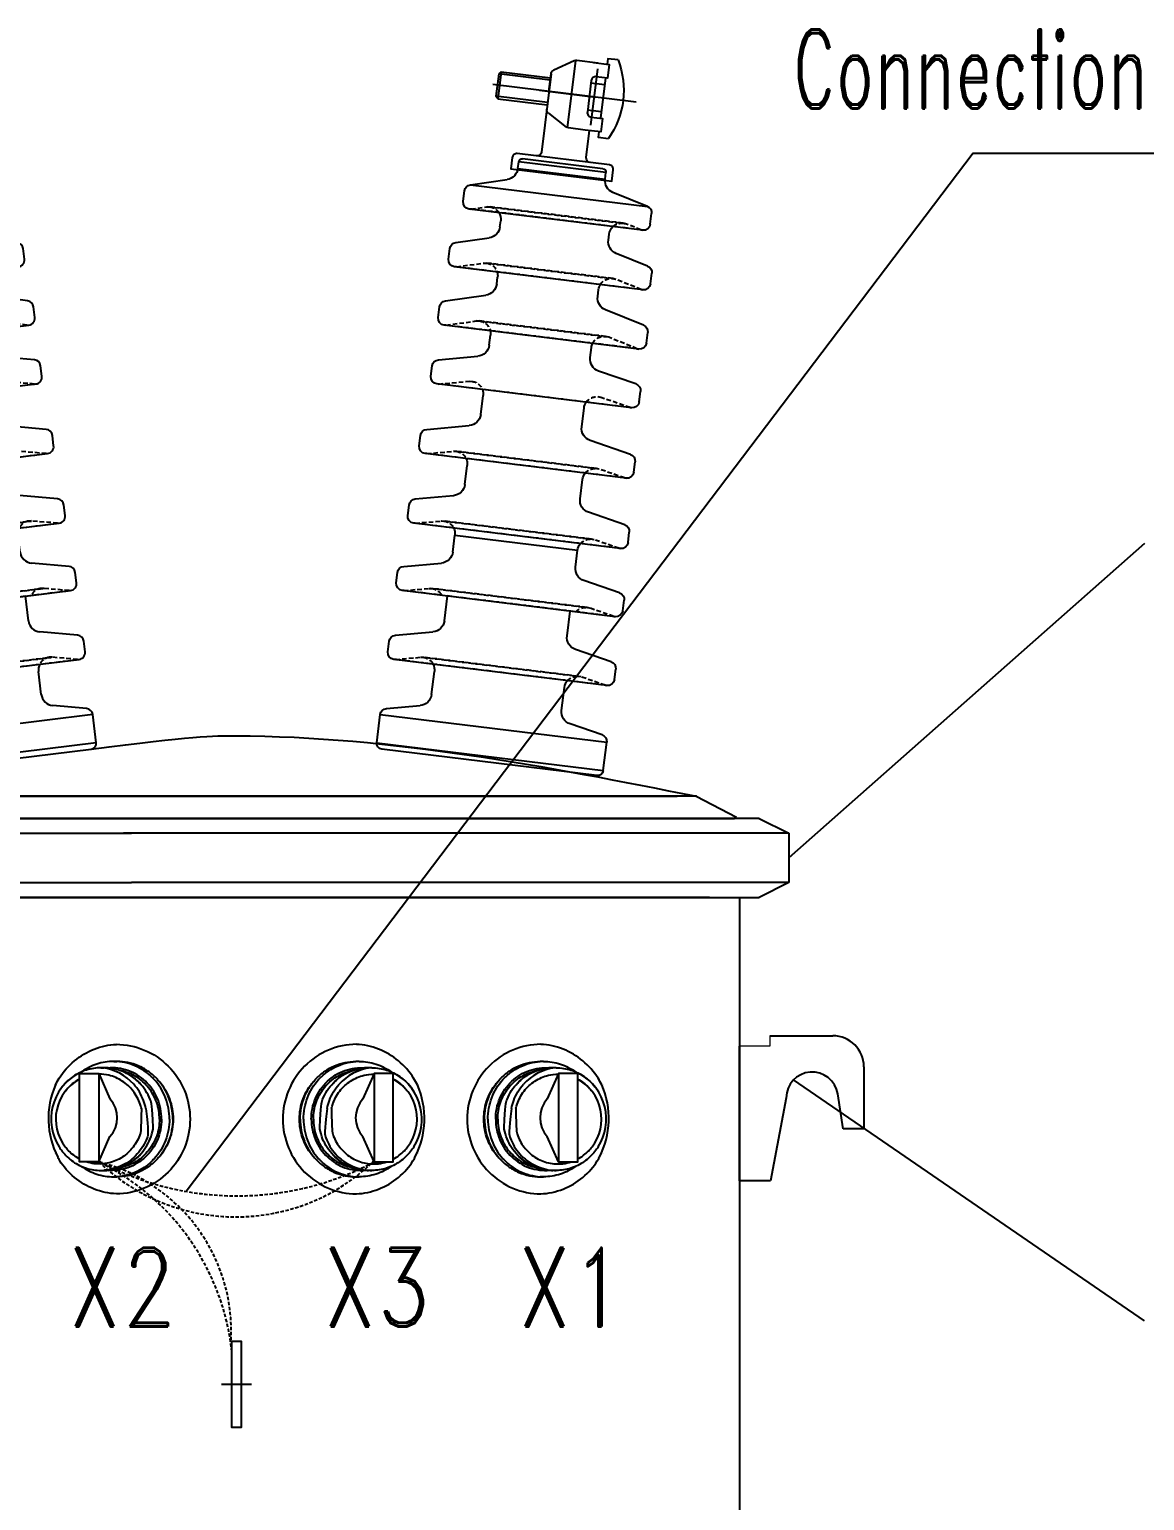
# Model space of a CAD drawing. Extents: x 4438 to 384502, y -178203 to -21188.
# Drawn here: x 381908.5 to 382240.5, y -172751.6 to -172313.4 of the extents above; entities that cross this region are included whole.
import ezdxf

# ---------------------------------------------------------------- set-up
doc = ezdxf.new("R2010")
doc.units = 0
doc.header["$LTSCALE"] = 8
doc.header["$MEASUREMENT"] = 0
doc.linetypes.add('ACAD_ISO04W100', pattern=[30, 24, -3, 0, -3])
doc.linetypes.add('HIDDEN', pattern=[0.375, 0.25, -0.125])
doc.layers.get('0').update_dxf_attribs({"linetype": 'CONTINUOUS'})
for name, color, linetype in [('CEN', 1, 'ACAD_ISO04W100'), ('DEFAULT_2', 8, 'HIDDEN'), ('PL', 5, 'CONTINUOUS')]:
    doc.layers.add(name, color=color, linetype=linetype)
doc.layers.add('细', color=7, linetype='CONTINUOUS', lineweight=20)
doc.styles.add('数字与字母', font='romand.shx', dxfattribs={"width": 0.8, "bigfont": 'hztxt.shx'})

# ---------------------------------------------------------------- blocks, each defined once
blk = doc.blocks.new('8')
at = {"color": 7, "linetype": 'Continuous'}
for p, q in [((3546.32, -353.17), (3546.32, -350.18)), ((3546.32, -350.18), (3585.18, -350.18)), ((3547.84, -348.66), (3583.66, -348.66)), ((3585.18, -353.17), (3585.18, -350.18)), ((3585.18, -353.17), (3546.32, -353.17)), ((3526.36, -362.81), (3542.18, -358.57)), ((3605.15, -362.81), (3526.36, -362.81)), ((3605.15, -362.81), (3589.33, -358.57)), ((3524.1, -370.5), (3524.1, -365.76)), ((3607.41, -370.5), (3607.41, -365.76)), ((3527.15, -373.55), (3604.36, -373.55)), ((3541.62, -379.71), (3541.62, -377.06)), ((3589.88, -379.71), (3589.88, -377.06)), ((3523.05, -388.97), (3537.48, -385.11)), ((3608.45, -388.97), (3594.03, -385.11)), ((3520.79, -396.66), (3520.79, -391.92)), ((3610.71, -396.66), (3610.71, -391.92)), ((3523.84, -399.71), (3607.66, -399.71)), ((3543.27, -405.05), (3543.27, -401.9)), ((3588.23, -405.05), (3588.23, -401.9)), ((3521.66, -415.13), (3539.13, -410.45)), ((3609.85, -415.13), (3592.38, -410.45)), ((3519.4, -422.82), (3519.4, -418.08)), ((3612.11, -422.82), (3612.11, -418.08)), ((3522.45, -425.87), (3609.06, -425.87)), ((3543.27, -432.23), (3543.27, -427.68)), ((3588.23, -432.23), (3588.23, -427.68)), ((3521.81, -441.32), (3538.85, -437.7)), ((3609.69, -441.32), (3592.66, -437.7)), ((3519.4, -448.98), (3519.4, -444.3)), ((3612.11, -448.98), (3612.11, -444.3)), ((3522.45, -452.03), (3609.06, -452.03)), ((3543.27, -463.09), (3543.27, -454.58)), ((3588.23, -463.09), (3588.23, -454.58)), ((3520.42, -472.48), (3538.85, -468.56)), ((3611.09, -472.48), (3592.66, -468.56)), ((3518, -480.14), (3518, -475.46)), ((3613.5, -480.14), (3613.5, -475.46)), ((3521.05, -483.19), (3610.45, -483.19)), ((3540.1, -494.66), (3540.1, -486.11)), ((3591.41, -494.66), (3591.41, -486.11)), ((3519.15, -503.64), (3535.67, -500.12)), ((3612.36, -503.64), (3595.84, -500.12)), ((3516.73, -511.3), (3516.73, -506.62)), ((3614.77, -511.3), (3614.77, -506.62)), ((3519.78, -514.35), (3611.72, -514.35)), ((3538.45, -524.87), (3538.45, -517.35)), ((3593.06, -517.35), (3538.45, -517.35)), ((3593.06, -524.87), (3593.06, -517.35)), ((3517.75, -533.8), (3534.02, -530.34)), ((3613.76, -533.8), (3597.49, -530.34)), ((3515.33, -541.46), (3515.33, -536.78)), ((3616.17, -541.46), (3616.17, -536.78)), ((3518.38, -544.51), (3613.12, -544.51)), ((3538.45, -555.54), (3538.45, -544.44)), ((3593.06, -555.54), (3593.06, -544.44)), ((3517.75, -564.46), (3534.02, -561.01)), ((3613.76, -564.46), (3597.49, -561.01)), ((3515.33, -572.13), (3515.33, -567.45)), ((3616.17, -572.13), (3616.17, -567.45)), ((3518.38, -575.18), (3613.12, -575.18)), ((3536.8, -588.5), (3536.8, -578.24)), ((3594.71, -588.5), (3594.71, -578.24)), ((3517.75, -597.08), (3532.37, -593.97)), ((3613.76, -597.08), (3599.14, -593.97)), ((3515.33, -612.62), (3515.33, -600.06)), ((3616.17, -600.06), (3515.33, -600.06)), ((3616.17, -612.62), (3616.17, -600.06)), ((3616.17, -612.62), (3515.33, -612.62)), ((3517.87, -615.16), (3613.63, -615.16))]:
    blk.add_line(p, q, dxfattribs=at)
for centre, radius, start, end in [((3547.84, -350.18), 1.52, 90, 180), ((3583.66, -350.18), 1.52, 0, 90), ((3540.73, -353.17), 5.59, 285, 0), ((3590.77, -353.17), 5.59, 180, 255), ((3527.15, -365.76), 3.05, 105, 180), ((3604.36, -365.76), 3.05, 0, 75), ((3527.15, -370.5), 3.05, 180, 270), ((3604.36, -370.5), 3.05, 270, 0), ((3536.03, -377.06), 5.59, 0, 39.38393), ((3595.47, -377.06), 5.59, 140.61607, 180), ((3536.03, -379.71), 5.59, 285, 0), ((3595.47, -379.71), 5.59, 180, 255), ((3523.84, -391.92), 3.05, 105, 180), ((3607.66, -391.92), 3.05, 0, 75), ((3523.84, -396.66), 3.05, 180, 270), ((3537.68, -401.9), 5.59, 0, 23.29863), ((3593.82, -401.9), 5.59, 156.70137, 180), ((3607.66, -396.66), 3.05, 270, 0), ((3537.68, -405.05), 5.59, 285, 0), ((3593.82, -405.05), 5.59, 180, 255), ((3522.45, -418.08), 3.05, 105, 180), ((3609.06, -418.08), 3.05, 0, 75), ((3522.45, -422.82), 3.05, 180, 270), ((3537.68, -427.68), 5.59, 0, 19.01022), ((3593.82, -427.68), 5.59, 160.98978, 180), ((3609.06, -422.82), 3.05, 270, 0), ((3537.68, -432.23), 5.59, 282, 0), ((3593.82, -432.23), 5.59, 180, 258), ((3522.45, -444.3), 3.05, 102, 180), ((3609.06, -444.3), 3.05, 0, 78), ((3522.45, -448.98), 3.05, 180, 270), ((3537.68, -454.58), 5.59, 0, 27.37606), ((3593.82, -454.58), 5.59, 152.62394, 180), ((3609.06, -448.98), 3.05, 270, 0), ((3537.68, -463.09), 5.59, 282, 0), ((3593.82, -463.09), 5.59, 180, 258), ((3521.05, -475.46), 3.05, 102, 180), ((3610.45, -475.46), 3.05, 0, 78), ((3521.05, -480.14), 3.05, 180, 270), ((3610.45, -480.14), 3.05, 270, 0), ((3534.51, -486.11), 5.59, 0, 31.68839), ((3597, -486.11), 5.59, 148.31161, 180), ((3534.51, -494.66), 5.59, 282, 0), ((3597, -494.66), 5.59, 180, 258), ((3519.78, -506.62), 3.05, 102, 180), ((3611.72, -506.62), 3.05, 0, 78), ((3519.78, -511.3), 3.05, 180, 270), ((3611.72, -511.3), 3.05, 270, 0), ((3532.86, -517.35), 5.59, 0, 32.609), ((3598.65, -517.35), 5.59, 147.391, 180), ((3532.86, -524.87), 5.59, 282, 0), ((3598.65, -524.87), 5.59, 180, 258), ((3518.38, -536.78), 3.05, 102, 180), ((3613.12, -536.78), 3.05, 0, 78), ((3518.38, -541.46), 3.05, 180, 270), ((3613.12, -541.46), 3.05, 270, 0), ((3532.86, -555.54), 5.59, 282, 0), ((3598.65, -555.54), 5.59, 180, 258), ((3518.38, -567.45), 3.05, 102, 180), ((3613.12, -567.45), 3.05, 0, 78), ((3518.38, -572.13), 3.05, 180, 270), ((3531.21, -578.24), 5.59, 0, 33.21466), ((3600.3, -578.24), 5.59, 146.78534, 180), ((3613.12, -572.13), 3.05, 270, 0), ((3531.21, -588.5), 5.59, 282, 0), ((3600.3, -588.5), 5.59, 180, 258), ((3518.38, -600.06), 3.05, 102, 180), ((3613.12, -600.06), 3.05, 0, 78), ((3517.87, -612.62), 2.54, 180, 270), ((3613.63, -612.62), 2.54, 270, 0)]:
    blk.add_arc(centre, radius, start, end, dxfattribs=at)
at = {"layer": 'CEN', "ltscale": 0.5}
for p, q in [((3555.69, -305.09), (3555.69, -330.23)), ((3536.9, -317.66), (3600.69, -317.66)), ((3579.86, -317.66), (3554.93, -317.66))]:
    blk.add_line(p, q, dxfattribs=at)
at = {"layer": 'DEFAULT_2', "color": 8, "linetype": 'HIDDEN'}
for p, q in [((3527.94, -373.45), (3527.15, -373.55)), ((3527.94, -373.45), (3534.59, -371.67)), ((3527.94, -373.45), (3603.57, -373.45)), ((3534.59, -371.67), (3536.03, -371.47)), ((3534.59, -371.67), (3596.92, -371.67)), ((3536.16, -371.47), (3595.35, -371.47)), ((3596.92, -371.67), (3595.47, -371.47)), ((3603.57, -373.45), (3596.92, -371.67)), ((3603.57, -373.45), (3604.36, -373.55)), ((3524.63, -399.61), (3536.24, -396.5)), ((3536.24, -396.5), (3537.68, -396.31)), ((3536.24, -396.5), (3595.27, -396.5)), ((3537.68, -396.31), (3593.82, -396.31)), ((3595.27, -396.5), (3593.82, -396.31)), ((3606.87, -399.61), (3595.27, -396.5)), ((3524.63, -399.61), (3523.84, -399.71)), ((3524.63, -399.61), (3606.87, -399.61)), ((3606.87, -399.61), (3607.66, -399.71)), ((3523.24, -425.77), (3536.24, -422.28)), ((3536.24, -422.28), (3537.68, -422.09)), ((3536.24, -422.28), (3595.27, -422.28)), ((3537.68, -422.09), (3593.82, -422.09)), ((3595.27, -422.28), (3593.82, -422.09)), ((3608.27, -425.77), (3595.27, -422.28)), ((3523.24, -425.77), (3522.45, -425.87)), ((3523.24, -425.77), (3608.27, -425.77)), ((3608.27, -425.77), (3609.06, -425.87)), ((3523.08, -451.96), (3522.45, -452.03)), ((3523.08, -451.96), (3536.52, -449.11)), ((3523.08, -451.96), (3608.42, -451.96)), ((3536.52, -449.11), (3537.68, -448.99)), ((3594.99, -449.11), (3593.82, -448.99)), ((3608.42, -451.96), (3594.99, -449.11)), ((3608.42, -451.96), (3609.06, -452.03)), ((3521.69, -483.12), (3533.35, -480.65)), ((3533.35, -480.65), (3534.51, -480.52)), ((3533.35, -480.65), (3598.16, -480.65)), ((3534.64, -480.52), (3596.87, -480.52)), ((3598.16, -480.65), (3597, -480.52)), ((3609.82, -483.12), (3598.16, -480.65)), ((3521.69, -483.12), (3521.05, -483.19)), ((3521.69, -483.12), (3609.82, -483.12)), ((3609.82, -483.12), (3610.45, -483.19)), ((3520.42, -514.28), (3531.7, -511.89)), ((3531.7, -511.89), (3532.86, -511.76)), ((3531.7, -511.89), (3599.81, -511.89)), ((3533, -511.76), (3598.51, -511.76)), ((3599.81, -511.89), (3598.65, -511.76)), ((3611.09, -514.28), (3599.81, -511.89)), ((3520.42, -514.28), (3519.78, -514.35)), ((3520.42, -514.28), (3611.09, -514.28)), ((3611.09, -514.28), (3611.72, -514.35)), ((3519.02, -544.44), (3518.38, -544.51)), ((3519.02, -544.44), (3530.05, -542.1)), ((3519.02, -544.44), (3612.49, -544.44)), ((3530.05, -542.1), (3531.21, -541.98)), ((3530.05, -542.1), (3601.46, -542.1)), ((3531.36, -541.98), (3600.15, -541.98)), ((3601.46, -542.1), (3600.3, -541.98)), ((3612.49, -544.44), (3601.46, -542.1)), ((3612.49, -544.44), (3613.12, -544.51)), ((3519.02, -575.11), (3518.38, -575.18)), ((3519.02, -575.11), (3530.05, -572.77)), ((3519.02, -575.11), (3612.49, -575.11)), ((3530.05, -572.77), (3531.21, -572.65)), ((3530.05, -572.77), (3601.46, -572.77)), ((3531.36, -572.65), (3600.15, -572.65)), ((3601.46, -572.77), (3600.3, -572.65)), ((3612.49, -575.11), (3601.46, -572.77)), ((3612.49, -575.11), (3613.12, -575.18))]:
    blk.add_line(p, q, dxfattribs=at)
for centre, start, end in [((3536.03, -377.06), 39.38393, 90), ((3595.47, -377.06), 90, 140.61607), ((3537.68, -401.9), 23.29863, 90), ((3593.82, -401.9), 90, 156.70137), ((3537.68, -427.68), 19.01022, 90), ((3593.82, -427.68), 90, 160.98978), ((3537.68, -454.58), 27.37606, 90), ((3593.82, -454.58), 90, 152.62394), ((3534.51, -486.11), 31.68839, 90), ((3597, -486.11), 90, 148.31161), ((3532.86, -517.35), 32.609, 90), ((3598.65, -517.35), 90, 147.391), ((3531.21, -547.57), 33.21466, 90), ((3600.3, -547.57), 90, 146.78534), ((3531.21, -578.24), 33.21466, 90), ((3600.3, -578.24), 90, 146.78534)]:
    blk.add_arc(centre, 5.59, start, end, dxfattribs=at)
at = {"layer": 'PL', "ltscale": 0.5}
for p, q in [((3565.73, -302.73), (3565.73, -332.66)), ((3557.75, -311.66), (3551.69, -311.66)), ((3575.75, -317.66), (3575.75, -309.79)), ((3597.69, -311.66), (3575.75, -311.66)), ((3597.69, -311.66), (3597.69, -323.66)), ((3597.69, -311.66), (3598.69, -312.66)), ((3575.75, -312.66), (3598.69, -312.66)), ((3557.75, -323.66), (3551.69, -323.66)), ((3575.75, -322.66), (3598.69, -322.66)), ((3597.69, -323.66), (3598.69, -322.66)), ((3574.78, -327.24), (3566.23, -332.38)), ((3557.75, -332.66), (3565.2, -332.66))]:
    blk.add_line(p, q, dxfattribs=at)
for points in [[(3547.09, -300.16), (3551.69, -300.16), (3551.69, -302.66)], [(3551.69, -308.66), (3551.69, -326.66)], [(3575.75, -309.79), (3575.75, -344.66)], [(3598.69, -312.66), (3598.69, -322.66)], [(3597.69, -323.66), (3575.75, -323.66)], [(3551.69, -332.66), (3551.69, -335.16), (3547.09, -335.16)], [(3555.75, -344.66), (3555.75, -332.66)]]:
    blk.add_lwpolyline(points, dxfattribs=at)
for points in [[(3557.75, -302.66), (3550.75, -302.66), (3550.75, -308.66), (3555.75, -308.66, -0.414214), (3557.75, -310.66), (3557.75, -324.66, -0.414214), (3555.75, -326.66), (3550.75, -326.66), (3550.75, -332.66), (3557.75, -332.66)], [(3555.75, -302.66), (3565.2, -302.66, -0.135933), (3566.23, -302.95), (3574.78, -308.08)]]:
    blk.add_lwpolyline(points, format="xyb", dxfattribs=at)
blk.add_lwpolyline([(3545.25, -346.66), (3586.25, -346.66, -0.414214), (3588.25, -348.66), (3588.25, -353.66), (3543.25, -353.66), (3543.25, -348.66, -0.414214)], format="xyb", close=True, dxfattribs=at)
for centre, radius, start, end in [((3579.69, -317.66), 37, 151.77255, 208.22745), ((3573.75, -309.79), 2, 0, 59.03624), ((3573.75, -325.53), 2, 300.96376, 0), ((3565.2, -330.66), 2, 270, 300.96376), ((3553.75, -344.66), 2, 270, 0), ((3577.75, -344.66), 2, 180, 270)]:
    blk.add_arc(centre, radius, start, end, dxfattribs=at)

msp = doc.modelspace()

# ---------------------------------------------------------------- linework, layer by layer
at = {"color": 1}
for p, q in [((382189.533, -172350.327), (381955.122, -172659.486)), ((382189.533, -172350.327), (382449.093, -172350.327)), ((382240.533, -172466.508), (382134.634, -172560.199)), ((382240.533, -172698.018), (382136.006, -172626.279))]:
    msp.add_line(p, q, dxfattribs=at)
at = {"color": 7, "linetype": 'HIDDEN', "ltscale": 0.5}
for centre, radius, start, end in [((381969.966, -172607.978), 59.102, 226.30258, 314.13461), ((381897.919, -172714.737), 71.232, 5.99568, 64.00891), ((381916.554, -172701.197), 52.032, 357.10724, 76.00744), ((381970.356, -172573.653), 87.174, 241.84476, 297.88028)]:
    msp.add_arc(centre, radius, start, end, dxfattribs=at)
at = {"layer": 'PL', "color": 7, "ltscale": 0.5}
for p, q in [((381833.161, -172541.832), (382101.402, -172541.832)), ((382107.095, -172541.832), (381838.855, -172541.832)), ((382107.058, -172541.812), (382119.019, -172548.072)), ((381814.435, -172548.449), (382101.402, -172548.449)), ((382125.821, -172548.449), (381838.855, -172548.449)), ((382100.598, -172548.449), (382118.452, -172548.449)), ((382125.821, -172548.449), (382134.634, -172552.855)), ((381823.46, -172552.855), (381938.841, -172552.855)), ((382134.634, -172552.855), (381936.47, -172552.855)), ((382118.452, -172552.855), (382002.779, -172552.855)), ((382134.634, -172552.855), (382134.634, -172567.543)), ((381834.938, -172567.543), (381938.841, -172567.543)), ((382134.634, -172567.543), (381938.841, -172567.543)), ((382116.045, -172567.543), (382005.357, -172567.543)), ((382134.634, -172567.543), (382125.821, -172571.95)), ((382101.402, -172571.95), (381814.435, -172571.95)), ((381838.855, -172571.95), (382125.821, -172571.95)), ((382110.943, -172571.95), (382100.598, -172571.95)), ((382119.946, -172571.95), (382119.946, -173034.602)), ((382119.946, -172656.328), (382119.946, -172616.229)), ((382119.946, -172656.328), (382119.946, -172616.229)), ((382128.972, -172613.145), (382147.706, -172613.145)), ((381933.573, -172620.782), (381934.561, -172620.782)), ((382006.684, -172620.782), (382005.695, -172620.782)), ((382061.579, -172620.782), (382060.591, -172620.782)), ((381929.135, -172624.405), (381932.458, -172631.929)), ((381929.784, -172622.691), (381930.783, -172622.691)), ((382011.121, -172624.405), (382007.799, -172631.929)), ((382010.473, -172622.691), (382009.474, -172622.691)), ((382066.017, -172624.405), (382062.695, -172631.929)), ((382065.368, -172622.691), (382064.369, -172622.691)), ((382156.96, -172622.398), (382156.96, -172640.905)), ((382156.96, -172622.398), (382156.96, -172640.905)), ((381915.839, -172627.79), (381915.838, -172627.783)), ((382024.418, -172627.79), (382024.419, -172627.783)), ((382079.313, -172627.79), (382079.314, -172627.783)), ((382133.826, -172631.652), (382129.199, -172656.328)), ((382133.826, -172631.652), (382129.199, -172656.328)), ((382150.791, -172640.905), (382149.156, -172630.459)), ((382150.791, -172640.905), (382149.156, -172630.459)), ((382156.96, -172640.905), (382150.791, -172640.905)), ((382156.96, -172640.905), (382150.791, -172640.905)), ((381929.135, -172650.709), (381932.458, -172643.185)), ((382011.121, -172650.709), (382007.799, -172643.185)), ((382066.017, -172650.709), (382062.695, -172643.185)), ((381915.838, -172648.151), (381915.839, -172648.144)), ((382024.419, -172648.151), (382024.418, -172648.144)), ((382079.314, -172648.151), (382079.313, -172648.144)), ((381929.784, -172653.242), (381930.783, -172653.242)), ((381933.573, -172655.152), (381934.561, -172655.152)), ((382006.684, -172655.152), (382005.695, -172655.152)), ((382010.473, -172653.242), (382009.474, -172653.242)), ((382061.579, -172655.152), (382060.591, -172655.152)), ((382065.368, -172653.242), (382064.369, -172653.242)), ((382129.199, -172656.328), (382119.946, -172656.328)), ((382129.199, -172656.328), (382119.946, -172656.328)), ((381971.495, -172704.064), (381971.495, -172729.785)), ((381965.631, -172716.925), (381974.626, -172716.925))]:
    msp.add_line(p, q, dxfattribs=at)
for points in [[(381923.416, -172624.405), (381929.135, -172624.405), (381929.135, -172650.709), (381923.416, -172650.709)], [(382016.841, -172624.405), (382011.121, -172624.405), (382011.121, -172650.709), (382016.841, -172650.709)], [(382071.736, -172624.405), (382066.017, -172624.405), (382066.017, -172650.709), (382071.736, -172650.709)], [(381968.762, -172704.064), (381971.495, -172704.064), (381971.495, -172729.785), (381968.762, -172729.785)]]:
    msp.add_lwpolyline(points, close=True, dxfattribs=at)
for centre, radius, start, end in [((382147.706, -172622.398), 9.253, 0, 90), ((382147.706, -172622.398), 9.253, 0, 90), ((381933.572, -172636.819), 16.037, 86.47576, 89.99874), ((382006.684, -172636.819), 16.037, 90.00126, 93.52424), ((382061.58, -172636.819), 16.037, 90.00126, 93.52424), ((381930.405, -172637.969), 15.475, 120.07231, 212.31233), ((381929.784, -172636.953), 14.261, 85.98879, 89.99999), ((381928.319, -172637.626), 15.056, 41.72278, 82.42944), ((381929.785, -172636.929), 14.237, 85.56371, 85.98758), ((381930.782, -172636.957), 14.265, 83.66321, 89.99813), ((381930.777, -172636.993), 14.302, 78.88549, 83.65812), ((381930.774, -172637.008), 14.318, 75.09054, 78.88433), ((381930.752, -172637.087), 14.399, 69.98643, 75.0871), ((381930.738, -172637.126), 14.441, 66.61948, 69.98633), ((381930.692, -172637.229), 14.554, 60.95506, 66.61423), ((381930.662, -172637.282), 14.614, 58.24078, 60.95647), ((381930.587, -172637.401), 14.755, 51.75972, 58.23255), ((382009.67, -172637.401), 14.755, 121.76745, 128.24028), ((382011.937, -172637.626), 15.056, 97.57056, 138.27722), ((382009.594, -172637.282), 14.614, 119.04353, 121.75922), ((382009.565, -172637.229), 14.554, 113.38577, 119.04494), ((382009.519, -172637.126), 14.441, 110.01367, 113.38052), ((382009.505, -172637.087), 14.399, 104.9129, 110.01357), ((382009.483, -172637.008), 14.318, 101.11567, 104.90946), ((382009.48, -172636.993), 14.302, 96.34188, 101.11451), ((382009.474, -172636.957), 14.265, 90.00187, 96.33679), ((382010.471, -172636.929), 14.237, 94.01242, 94.43629), ((382010.473, -172636.953), 14.261, 90.00001, 94.01121), ((382009.851, -172637.969), 15.475, 327.68767, 59.92769), ((382064.566, -172637.401), 14.755, 121.76745, 128.24028), ((382066.833, -172637.626), 15.056, 97.57056, 138.27722), ((382064.49, -172637.282), 14.614, 119.04353, 121.75922), ((382064.461, -172637.229), 14.554, 113.38577, 119.04494), ((382064.415, -172637.126), 14.441, 110.01367, 113.38052), ((382064.4, -172637.087), 14.399, 104.9129, 110.01357), ((382064.378, -172637.008), 14.318, 101.11567, 104.90946), ((382064.375, -172636.993), 14.302, 96.34188, 101.11451), ((382064.37, -172636.957), 14.265, 90.00187, 96.33679), ((382065.367, -172636.929), 14.237, 94.01242, 94.43629), ((382065.368, -172636.953), 14.261, 90.00001, 94.01121), ((382064.747, -172637.969), 15.475, 327.68767, 59.92769), ((382141.537, -172631.652), 7.711, 8.8958, 180), ((382141.537, -172631.652), 7.711, 8.8958, 180), ((381939.037, -172637.804), 24.895, 156.26427, 207.53399), ((381929.867, -172637.967), 13.539, 118.45698, 217.67372), ((381930.544, -172637.457), 14.825, 49.94556, 51.76289), ((381930.436, -172637.579), 14.988, 42.33588, 49.93294), ((382009.82, -172637.579), 14.988, 130.06706, 137.66412), ((382009.713, -172637.457), 14.825, 128.23711, 130.05444), ((382010.39, -172637.967), 13.539, 322.32628, 61.54302), ((382001.219, -172637.804), 24.895, 332.46601, 23.73573), ((382064.716, -172637.579), 14.988, 130.06706, 137.66412), ((382064.608, -172637.457), 14.825, 128.23711, 130.05444), ((382065.285, -172637.967), 13.539, 322.32628, 61.54302), ((382056.115, -172637.804), 24.895, 332.46601, 23.73573), ((381926.276, -172637.557), 8.36, 317.68628, 42.31372), ((382013.981, -172637.557), 8.36, 137.68628, 222.31372), ((382068.877, -172637.557), 8.36, 137.68628, 222.31372), ((381930.692, -172638.705), 14.554, 293.3845, 299.04372), ((381930.662, -172638.652), 14.614, 299.04231, 301.75859), ((381930.587, -172638.533), 14.755, 301.76683, 308.23914), ((381930.544, -172638.477), 14.825, 308.23597, 310.05451), ((381930.437, -172638.355), 14.988, 310.06712, 317.66207), ((382009.82, -172638.355), 14.988, 222.33793, 229.93288), ((382009.713, -172638.477), 14.825, 229.94549, 231.76403), ((382009.67, -172638.533), 14.755, 231.76086, 238.23317), ((382009.594, -172638.652), 14.614, 238.24141, 240.95769), ((382009.565, -172638.705), 14.554, 240.95628, 246.6155), ((382064.716, -172638.355), 14.988, 222.33793, 229.93288), ((382064.608, -172638.477), 14.825, 229.94549, 231.76403), ((382064.566, -172638.533), 14.755, 231.76086, 238.23317), ((382064.49, -172638.652), 14.614, 238.24141, 240.95769), ((382064.461, -172638.705), 14.554, 240.95628, 246.6155), ((381929.784, -172638.981), 14.261, 270.00001, 274.01121), ((381929.785, -172639.005), 14.237, 274.01242, 274.43629), ((381930.782, -172638.977), 14.265, 270.00187, 276.33515), ((381930.777, -172638.941), 14.302, 276.34023, 281.11384), ((381930.774, -172638.925), 14.318, 281.115, 284.90778), ((381933.572, -172639.115), 16.037, 270.00126, 273.52424), ((381930.752, -172638.847), 14.399, 284.91123, 290.01233), ((381930.738, -172638.808), 14.441, 290.01243, 293.37925), ((382009.519, -172638.808), 14.441, 246.62075, 249.98757), ((382009.505, -172638.847), 14.399, 249.98767, 255.08877), ((382006.684, -172639.115), 16.037, 266.47576, 269.99874), ((382009.483, -172638.925), 14.318, 255.09222, 258.885), ((382009.48, -172638.941), 14.302, 258.88616, 263.65977), ((382009.474, -172638.977), 14.265, 263.66485, 269.99813), ((382010.471, -172639.005), 14.237, 265.56371, 265.98758), ((382010.473, -172638.981), 14.261, 265.98879, 269.99999), ((382064.415, -172638.808), 14.441, 246.62075, 249.98757), ((382064.4, -172638.847), 14.399, 249.98767, 255.08877), ((382061.58, -172639.115), 16.037, 266.47576, 269.99874), ((382064.378, -172638.925), 14.318, 255.09222, 258.885), ((382064.375, -172638.941), 14.302, 258.88616, 263.65977), ((382064.37, -172638.977), 14.265, 263.66485, 269.99813), ((382065.367, -172639.005), 14.237, 265.56371, 265.98758), ((382065.368, -172638.981), 14.261, 265.98879, 269.99999)]:
    msp.add_arc(centre, radius, start, end, dxfattribs=at)
for points, knots in [([(381926.879, -172527.783), (381956.831, -172523.883), (382010.013, -172522.795), (382062.874, -172532.925), (382107.095, -172541.832)], [198.6623636, 198.6623636, 198.6623636, 198.6623636, 232.0065672, 470.6997857, 470.6997857, 470.6997857, 470.6997857]), ([(381916.248, -172627.783), (381916.585, -172627.105), (381918.088, -172624.422), (381921.648, -172620.34), (381927.623, -172616.787), (381932.152, -172615.819), (381934.41, -172615.713)], [0.1713312, 0.1713312, 0.1713312, 0.1713312, 0.25361004, 0.50477744, 0.75329172, 1, 1, 1, 1]), ([(381934.396, -172615.69), (381937.221, -172615.69), (381942.97, -172616.882), (381950.232, -172621.837), (381955.158, -172629.213), (381956.323, -172635.067), (381956.323, -172637.967)], [0, 0, 0, 0, 0.2459609, 0.4956412, 0.7474481, 1, 1, 1, 1]), ([(382005.86, -172615.69), (382003.036, -172615.69), (381997.286, -172616.882), (381990.025, -172621.837), (381985.099, -172629.213), (381983.933, -172635.067), (381983.933, -172637.967)], [0, 0, 0, 0, 0.2459609, 0.4956412, 0.7474481, 1, 1, 1, 1]), ([(382024.009, -172627.783), (382023.672, -172627.105), (382022.169, -172624.422), (382018.609, -172620.34), (382012.634, -172616.787), (382008.104, -172615.819), (382005.847, -172615.713)], [0.1713312, 0.1713312, 0.1713312, 0.1713312, 0.25361004, 0.50477744, 0.75329172, 1, 1, 1, 1]), ([(382060.756, -172615.69), (382057.932, -172615.69), (382052.182, -172616.882), (382044.92, -172621.837), (382039.994, -172629.213), (382038.829, -172635.067), (382038.829, -172637.967)], [0, 0, 0, 0, 0.2459609, 0.4956412, 0.7474481, 1, 1, 1, 1]), ([(382078.904, -172627.783), (382078.567, -172627.105), (382077.064, -172624.422), (382073.505, -172620.34), (382067.529, -172616.787), (382063, -172615.819), (382060.742, -172615.713)], [0.1713312, 0.1713312, 0.1713312, 0.1713312, 0.25361004, 0.50477744, 0.75329172, 1, 1, 1, 1]), ([(381933.573, -172620.782), (381931.883, -172620.782), (381928.475, -172621.321), (381925.403, -172622.889), (381924.025, -172623.882)], [0, 0, 0, 0, 0.4988158, 1, 1, 1, 1]), ([(381950.172, -172637.967), (381950.172, -172635.818), (381949.384, -172631.499), (381946.523, -172626.837), (381943.367, -172623.966), (381940.651, -172622.309), (381937.683, -172621.211), (381935.601, -172620.876), (381934.558, -172620.812)], [0, 0, 0, 0, 0.2532512, 0.5043432, 0.6292554, 0.7533897, 0.8768919, 1, 1, 1, 1]), ([(381951.161, -172637.967), (381951.161, -172636.844), (381950.947, -172634.596), (381949.999, -172631.356), (381948.458, -172628.367), (381946.382, -172625.745), (381943.852, -172623.592), (381940.962, -172621.991), (381937.826, -172621.004), (381935.646, -172620.782), (381934.561, -172620.782)], [0, 0, 0, 0, 0.1271196, 0.2539133, 0.3801207, 0.505552, 0.6301381, 0.7539382, 0.8771334, 1, 1, 1, 1]), ([(381989.096, -172637.967), (381989.096, -172636.844), (381989.309, -172634.596), (381990.258, -172631.356), (381991.799, -172628.367), (381993.874, -172625.745), (381996.405, -172623.592), (381999.295, -172621.991), (382002.431, -172621.004), (382004.61, -172620.782), (382005.695, -172620.782)], [0, 0, 0, 0, 0.1271196, 0.2539133, 0.3801207, 0.505552, 0.6301381, 0.7539382, 0.8771334, 1, 1, 1, 1]), ([(381990.084, -172637.967), (381990.084, -172635.818), (381990.872, -172631.499), (381993.734, -172626.837), (381996.889, -172623.966), (381999.606, -172622.309), (382002.574, -172621.211), (382004.656, -172620.876), (382005.698, -172620.812)], [0, 0, 0, 0, 0.2532512, 0.5043432, 0.6292554, 0.7533897, 0.8768919, 1, 1, 1, 1]), ([(382006.684, -172620.782), (382008.373, -172620.782), (382011.782, -172621.321), (382014.854, -172622.889), (382016.231, -172623.882)], [0, 0, 0, 0, 0.4988158, 1, 1, 1, 1]), ([(382043.992, -172637.967), (382043.992, -172636.844), (382044.205, -172634.596), (382045.153, -172631.356), (382046.694, -172628.367), (382048.77, -172625.745), (382051.301, -172623.592), (382054.19, -172621.991), (382057.326, -172621.004), (382059.506, -172620.782), (382060.591, -172620.782)], [0, 0, 0, 0, 0.1271196, 0.2539133, 0.3801207, 0.505552, 0.6301381, 0.7539382, 0.8771334, 1, 1, 1, 1]), ([(382044.98, -172637.967), (382044.98, -172635.818), (382045.768, -172631.499), (382048.629, -172626.837), (382051.785, -172623.966), (382054.501, -172622.309), (382057.469, -172621.211), (382059.551, -172620.876), (382060.594, -172620.812)], [0, 0, 0, 0, 0.2532512, 0.5043432, 0.6292554, 0.7533897, 0.8768919, 1, 1, 1, 1]), ([(382061.579, -172620.782), (382063.269, -172620.782), (382066.678, -172621.321), (382069.75, -172622.889), (382071.127, -172623.882)], [0, 0, 0, 0, 0.4988158, 1, 1, 1, 1]), ([(381929.784, -172622.691), (381928.322, -172622.691), (381925.373, -172623.146), (381921.361, -172625.126), (381918.787, -172627.56), (381917.617, -172629.228), (381917.327, -172629.693)], [0, 0, 0, 0, 0.24782256, 0.49672452, 0.74741621, 0.83991315, 0.83991315, 0.83991315, 0.83991315]), ([(381941.828, -172634.785), (381941.729, -172634.366), (381941.2, -172632.514), (381939.581, -172629.48), (381936.287, -172626.43), (381932.637, -172624.869), (381930.199, -172624.597), (381929.222, -172624.601)], [0.09088188, 0.09088188, 0.09088188, 0.09088188, 0.12735836, 0.2538312, 0.37890638, 0.50267986, 0.58548936, 0.58548936, 0.58548936, 0.58548936]), ([(381945.256, -172641.151), (381945.319, -172640.831), (381945.12, -172634.049), (381944.548, -172632.096), (381943.176, -172629.44), (381941.328, -172627.11), (381939.072, -172625.194), (381936.495, -172623.768), (381933.697, -172622.889), (381931.752, -172622.691), (381930.783, -172622.691)], [0.12194374, 0.12194374, 0.12194374, 0.12194374, 0.12677734, 0.25327819, 0.37928554, 0.50464105, 0.62929002, 0.75328513, 0.876775, 1, 1, 1, 1]), ([(381947.834, -172637.967), (381947.834, -172636.913), (381947.622, -172634.803), (381946.683, -172631.775), (381945.161, -172629.009), (381943.121, -172626.626), (381940.65, -172624.728), (381937.851, -172623.396), (381934.848, -172622.691), (381932.792, -172622.658), (381931.778, -172622.751)], [0, 0, 0, 0, 0.1272333, 0.2541042, 0.3803285, 0.5057114, 0.6302036, 0.7539071, 0.8770607, 1, 1, 1, 1]), ([(381947.219, -172637.967), (381947.219, -172636.294), (381946.658, -172632.934), (381944.223, -172628.491), (381940.476, -172625.146), (381937.363, -172623.915), (381935.77, -172623.596)], [0, 0, 0, 0, 0.2534523, 0.5050708, 0.7538289, 1, 1, 1, 1]), ([(381992.423, -172637.967), (381992.423, -172636.913), (381992.635, -172634.803), (381993.574, -172631.775), (381995.095, -172629.009), (381997.135, -172626.626), (381999.607, -172624.728), (382002.405, -172623.396), (382005.408, -172622.691), (382007.465, -172622.658), (382008.479, -172622.751)], [0, 0, 0, 0, 0.1272333, 0.2541042, 0.3803285, 0.5057114, 0.6302036, 0.7539071, 0.8770607, 1, 1, 1, 1]), ([(381993.038, -172637.967), (381993.038, -172636.294), (381993.598, -172632.934), (381996.034, -172628.491), (381999.781, -172625.146), (382002.894, -172623.915), (382004.486, -172623.596)], [0, 0, 0, 0, 0.2534523, 0.5050708, 0.7538289, 1, 1, 1, 1]), ([(381995, -172641.151), (381994.938, -172640.831), (381995.136, -172634.049), (381995.709, -172632.096), (381997.08, -172629.44), (381998.929, -172627.11), (382001.184, -172625.194), (382003.761, -172623.768), (382006.56, -172622.889), (382008.505, -172622.691), (382009.474, -172622.691)], [0.12194374, 0.12194374, 0.12194374, 0.12194374, 0.12677734, 0.25327819, 0.37928554, 0.50464105, 0.62929002, 0.75328513, 0.876775, 1, 1, 1, 1]), ([(381998.428, -172634.785), (381998.527, -172634.366), (381999.057, -172632.514), (382000.676, -172629.48), (382003.97, -172626.43), (382007.62, -172624.869), (382010.058, -172624.597), (382011.035, -172624.601)], [0.09088188, 0.09088188, 0.09088188, 0.09088188, 0.12735836, 0.2538312, 0.37890638, 0.50267986, 0.58548936, 0.58548936, 0.58548936, 0.58548936]), ([(382010.473, -172622.691), (382011.934, -172622.691), (382014.884, -172623.146), (382018.896, -172625.126), (382021.469, -172627.56), (382022.639, -172629.228), (382022.93, -172629.693)], [0, 0, 0, 0, 0.24782256, 0.49672452, 0.74741621, 0.83991315, 0.83991315, 0.83991315, 0.83991315]), ([(382047.319, -172637.967), (382047.319, -172636.913), (382047.53, -172634.803), (382048.469, -172631.775), (382049.991, -172629.009), (382052.031, -172626.626), (382054.502, -172624.728), (382057.301, -172623.396), (382060.304, -172622.691), (382062.36, -172622.658), (382063.374, -172622.751)], [0, 0, 0, 0, 0.1272333, 0.2541042, 0.3803285, 0.5057114, 0.6302036, 0.7539071, 0.8770607, 1, 1, 1, 1]), ([(382047.933, -172637.967), (382047.933, -172636.294), (382048.494, -172632.934), (382050.929, -172628.491), (382054.676, -172625.146), (382057.789, -172623.915), (382059.382, -172623.596)], [0, 0, 0, 0, 0.2534523, 0.5050708, 0.7538289, 1, 1, 1, 1]), ([(382049.896, -172641.151), (382049.833, -172640.831), (382050.032, -172634.049), (382050.605, -172632.096), (382051.976, -172629.44), (382053.824, -172627.11), (382056.08, -172625.194), (382058.657, -172623.768), (382061.455, -172622.889), (382063.401, -172622.691), (382064.369, -172622.691)], [0.12194374, 0.12194374, 0.12194374, 0.12194374, 0.12677734, 0.25327819, 0.37928554, 0.50464105, 0.62929002, 0.75328513, 0.876775, 1, 1, 1, 1]), ([(382053.324, -172634.785), (382053.423, -172634.366), (382053.953, -172632.514), (382055.571, -172629.48), (382058.865, -172626.43), (382062.516, -172624.869), (382064.954, -172624.597), (382065.93, -172624.601)], [0.09088188, 0.09088188, 0.09088188, 0.09088188, 0.12735836, 0.2538312, 0.37890638, 0.50267986, 0.58548936, 0.58548936, 0.58548936, 0.58548936]), ([(382065.368, -172622.691), (382066.83, -172622.691), (382069.779, -172623.146), (382073.791, -172625.126), (382076.365, -172627.56), (382077.535, -172629.228), (382077.826, -172629.693)], [0, 0, 0, 0, 0.24782256, 0.49672452, 0.74741621, 0.83991315, 0.83991315, 0.83991315, 0.83991315]), ([(381923.416, -172626.064), (381922.191, -172626.712), (381920.675, -172627.863), (381919.451, -172629.299), (381919.151, -172629.693)], [0.75639103, 0.75639103, 0.75639103, 0.75639103, 0.87393683, 0.91589559, 0.91589559, 0.91589559, 0.91589559]), ([(381943.145, -172634.785), (381942.979, -172633.975), (381942.226, -172631.362), (381940.8, -172629), (381939.556, -172627.605)], [0.28347025, 0.28347025, 0.28347025, 0.28347025, 0.50208843, 1, 1, 1, 1]), ([(381951.37, -172637.967), (381951.37, -172635.928), (381950.635, -172631.834), (381948.487, -172628.267), (381947.143, -172626.756)], [0, 0, 0, 0, 0.5020825, 1, 1, 1, 1]), ([(381988.887, -172637.967), (381988.887, -172635.928), (381989.622, -172631.834), (381991.77, -172628.267), (381993.114, -172626.756)], [0, 0, 0, 0, 0.5020825, 1, 1, 1, 1]), ([(381997.111, -172634.785), (381997.278, -172633.975), (381998.031, -172631.362), (381999.456, -172629), (382000.7, -172627.605)], [0.28347025, 0.28347025, 0.28347025, 0.28347025, 0.50208843, 1, 1, 1, 1]), ([(382016.841, -172626.064), (382018.065, -172626.712), (382019.582, -172627.863), (382020.805, -172629.299), (382021.105, -172629.693)], [0.75639103, 0.75639103, 0.75639103, 0.75639103, 0.87393683, 0.91589559, 0.91589559, 0.91589559, 0.91589559]), ([(382043.783, -172637.967), (382043.783, -172635.928), (382044.517, -172631.834), (382046.666, -172628.267), (382048.009, -172626.756)], [0, 0, 0, 0, 0.5020825, 1, 1, 1, 1]), ([(382052.007, -172634.785), (382052.173, -172633.975), (382052.927, -172631.362), (382054.352, -172629), (382055.596, -172627.605)], [0.28347025, 0.28347025, 0.28347025, 0.28347025, 0.50208843, 1, 1, 1, 1]), ([(382071.736, -172626.064), (382072.961, -172626.712), (382074.477, -172627.863), (382075.701, -172629.299), (382076.001, -172629.693)], [0.75639103, 0.75639103, 0.75639103, 0.75639103, 0.87393683, 0.91589559, 0.91589559, 0.91589559, 0.91589559]), ([(381941.828, -172634.785), (381941.729, -172641.568), (381941.2, -172643.42), (381939.581, -172646.454), (381936.287, -172649.504), (381932.193, -172651.254), (381928.406, -172651.463), (381926.174, -172650.965), (381925.392, -172650.709)], [0.09088188, 0.09088188, 0.09088188, 0.09088188, 0.12735836, 0.2538312, 0.37890638, 0.50267986, 0.62582776, 0.69562282, 0.69562282, 0.69562282, 0.69562282]), ([(381943.145, -172634.785), (381944.047, -172641.965), (381943.288, -172644.59), (381941.359, -172647.773), (381938.604, -172650.324), (381936.23, -172651.807), (381933.63, -172652.807), (381931.803, -172653.129), (381930.887, -172653.2)], [0.14246378, 0.14246378, 0.14246378, 0.14246378, 0.2532215, 0.50432367, 0.62924453, 0.75339094, 0.87690011, 1, 1, 1, 1]), ([(381947.834, -172637.967), (381947.834, -172639.021), (381947.622, -172641.131), (381946.683, -172644.159), (381945.161, -172646.925), (381943.121, -172649.308), (381940.65, -172651.206), (381937.851, -172652.537), (381934.848, -172653.243), (381932.792, -172653.276), (381931.778, -172653.183)], [0, 0, 0, 0, 0.1272333, 0.2541042, 0.3803285, 0.5057114, 0.6302036, 0.7539071, 0.8770607, 1, 1, 1, 1]), ([(381956.323, -172637.967), (381956.323, -172640.867), (381955.158, -172646.721), (381950.232, -172654.097), (381942.97, -172659.052), (381937.221, -172660.244), (381934.396, -172660.244)], [0, 0, 0, 0, 0.2525519, 0.5043588, 0.7540391, 1, 1, 1, 1]), ([(381950.172, -172637.967), (381950.172, -172640.116), (381949.384, -172644.435), (381946.523, -172649.097), (381943.367, -172651.968), (381940.651, -172653.625), (381937.683, -172654.723), (381935.601, -172655.057), (381934.558, -172655.122)], [0, 0, 0, 0, 0.2532512, 0.5043432, 0.6292554, 0.7533897, 0.8768919, 1, 1, 1, 1]), ([(381951.161, -172637.967), (381951.161, -172639.09), (381950.947, -172641.338), (381949.999, -172644.578), (381948.458, -172647.567), (381946.382, -172650.189), (381943.852, -172652.342), (381940.962, -172653.943), (381937.826, -172654.93), (381935.646, -172655.152), (381934.561, -172655.152)], [0, 0, 0, 0, 0.1271196, 0.2539133, 0.3801207, 0.505552, 0.6301381, 0.7539382, 0.8771334, 1, 1, 1, 1]), ([(381947.219, -172637.967), (381947.219, -172639.64), (381946.658, -172642.999), (381944.223, -172647.443), (381940.476, -172650.788), (381937.363, -172652.019), (381935.77, -172652.338)], [0, 0, 0, 0, 0.2534523, 0.5050708, 0.7538289, 1, 1, 1, 1]), ([(381947.143, -172649.177), (381948.487, -172647.667), (381950.635, -172644.1), (381951.37, -172640.006), (381951.37, -172637.967)], [0, 0, 0, 0, 0.4979175, 1, 1, 1, 1]), ([(381983.933, -172637.967), (381983.933, -172640.867), (381985.099, -172646.721), (381990.025, -172654.097), (381997.286, -172659.052), (382003.036, -172660.244), (382005.86, -172660.244)], [0, 0, 0, 0, 0.2525519, 0.5043588, 0.7540391, 1, 1, 1, 1]), ([(381993.114, -172649.177), (381991.77, -172647.667), (381989.622, -172644.1), (381988.887, -172640.006), (381988.887, -172637.967)], [0, 0, 0, 0, 0.4979175, 1, 1, 1, 1]), ([(381989.096, -172637.967), (381989.096, -172639.09), (381989.309, -172641.338), (381990.258, -172644.578), (381991.799, -172647.567), (381993.874, -172650.189), (381996.405, -172652.342), (381999.295, -172653.943), (382002.431, -172654.93), (382004.61, -172655.152), (382005.695, -172655.152)], [0, 0, 0, 0, 0.1271196, 0.2539133, 0.3801207, 0.505552, 0.6301381, 0.7539382, 0.8771334, 1, 1, 1, 1]), ([(381990.084, -172637.967), (381990.084, -172640.116), (381990.872, -172644.435), (381993.734, -172649.097), (381996.889, -172651.968), (381999.606, -172653.625), (382002.574, -172654.723), (382004.656, -172655.057), (382005.698, -172655.122)], [0, 0, 0, 0, 0.2532512, 0.5043432, 0.6292554, 0.7533897, 0.8768919, 1, 1, 1, 1]), ([(381992.423, -172637.967), (381992.423, -172639.021), (381992.635, -172641.131), (381993.574, -172644.159), (381995.095, -172646.925), (381997.135, -172649.308), (381999.607, -172651.206), (382002.405, -172652.537), (382005.408, -172653.243), (382007.465, -172653.276), (382008.479, -172653.183)], [0, 0, 0, 0, 0.1272333, 0.2541042, 0.3803285, 0.5057114, 0.6302036, 0.7539071, 0.8770607, 1, 1, 1, 1]), ([(381993.038, -172637.967), (381993.038, -172639.64), (381993.598, -172642.999), (381996.034, -172647.443), (381999.781, -172650.788), (382002.894, -172652.019), (382004.486, -172652.338)], [0, 0, 0, 0, 0.2534523, 0.5050708, 0.7538289, 1, 1, 1, 1]), ([(381997.111, -172634.785), (381996.21, -172641.965), (381996.968, -172644.59), (381998.897, -172647.773), (382001.652, -172650.324), (382004.027, -172651.807), (382006.626, -172652.807), (382008.453, -172653.129), (382009.37, -172653.2)], [0.14246378, 0.14246378, 0.14246378, 0.14246378, 0.2532215, 0.50432367, 0.62924453, 0.75339094, 0.87690011, 1, 1, 1, 1]), ([(381998.428, -172634.785), (381998.527, -172641.568), (381999.057, -172643.42), (382000.676, -172646.454), (382003.97, -172649.504), (382008.064, -172651.254), (382011.851, -172651.463), (382014.082, -172650.965), (382014.864, -172650.709)], [0.09088188, 0.09088188, 0.09088188, 0.09088188, 0.12735836, 0.2538312, 0.37890638, 0.50267986, 0.62582776, 0.69562282, 0.69562282, 0.69562282, 0.69562282]), ([(382038.829, -172637.967), (382038.829, -172640.867), (382039.994, -172646.721), (382044.92, -172654.097), (382052.182, -172659.052), (382057.932, -172660.244), (382060.756, -172660.244)], [0, 0, 0, 0, 0.2525519, 0.5043588, 0.7540391, 1, 1, 1, 1]), ([(382048.009, -172649.177), (382046.666, -172647.667), (382044.517, -172644.1), (382043.783, -172640.006), (382043.783, -172637.967)], [0, 0, 0, 0, 0.4979175, 1, 1, 1, 1]), ([(382043.992, -172637.967), (382043.992, -172639.09), (382044.205, -172641.338), (382045.153, -172644.578), (382046.694, -172647.567), (382048.77, -172650.189), (382051.301, -172652.342), (382054.19, -172653.943), (382057.326, -172654.93), (382059.506, -172655.152), (382060.591, -172655.152)], [0, 0, 0, 0, 0.1271196, 0.2539133, 0.3801207, 0.505552, 0.6301381, 0.7539382, 0.8771334, 1, 1, 1, 1]), ([(382044.98, -172637.967), (382044.98, -172640.116), (382045.768, -172644.435), (382048.629, -172649.097), (382051.785, -172651.968), (382054.501, -172653.625), (382057.469, -172654.723), (382059.551, -172655.057), (382060.594, -172655.122)], [0, 0, 0, 0, 0.2532512, 0.5043432, 0.6292554, 0.7533897, 0.8768919, 1, 1, 1, 1]), ([(382047.319, -172637.967), (382047.319, -172639.021), (382047.53, -172641.131), (382048.469, -172644.159), (382049.991, -172646.925), (382052.031, -172649.308), (382054.502, -172651.206), (382057.301, -172652.537), (382060.304, -172653.243), (382062.36, -172653.276), (382063.374, -172653.183)], [0, 0, 0, 0, 0.1272333, 0.2541042, 0.3803285, 0.5057114, 0.6302036, 0.7539071, 0.8770607, 1, 1, 1, 1]), ([(382047.933, -172637.967), (382047.933, -172639.64), (382048.494, -172642.999), (382050.929, -172647.443), (382054.676, -172650.788), (382057.789, -172652.019), (382059.382, -172652.338)], [0, 0, 0, 0, 0.2534523, 0.5050708, 0.7538289, 1, 1, 1, 1]), ([(382052.007, -172634.785), (382051.106, -172641.965), (382051.864, -172644.59), (382053.793, -172647.773), (382056.548, -172650.324), (382058.923, -172651.807), (382061.522, -172652.807), (382063.349, -172653.129), (382064.266, -172653.2)], [0.14246378, 0.14246378, 0.14246378, 0.14246378, 0.2532215, 0.50432367, 0.62924453, 0.75339094, 0.87690011, 1, 1, 1, 1]), ([(382053.324, -172634.785), (382053.423, -172641.568), (382053.953, -172643.42), (382055.571, -172646.454), (382058.865, -172649.504), (382062.959, -172651.254), (382066.746, -172651.463), (382068.978, -172650.965), (382069.76, -172650.709)], [0.09088188, 0.09088188, 0.09088188, 0.09088188, 0.12735836, 0.2538312, 0.37890638, 0.50267986, 0.62582776, 0.69562282, 0.69562282, 0.69562282, 0.69562282]), ([(381930.783, -172653.242), (381931.752, -172653.242), (381933.697, -172653.044), (381936.495, -172652.166), (381939.072, -172650.74), (381941.328, -172648.824), (381943.176, -172646.493), (381944.548, -172643.838), (381945.12, -172641.885), (381945.312, -172640.869), (381945.319, -172640.831)], [0, 0, 0, 0, 0.12322495, 0.24671481, 0.37070995, 0.49535895, 0.62071451, 0.74672187, 0.87322272, 0.87805626, 0.87805626, 0.87805626, 0.87805626]), ([(382009.474, -172653.242), (382008.505, -172653.242), (382006.56, -172653.044), (382003.761, -172652.166), (382001.184, -172650.74), (381998.929, -172648.824), (381997.08, -172646.493), (381995.709, -172643.838), (381995.136, -172641.885), (381994.945, -172640.869), (381994.938, -172640.831)], [0, 0, 0, 0, 0.12322495, 0.24671481, 0.37070995, 0.49535895, 0.62071451, 0.74672187, 0.87322272, 0.87805626, 0.87805626, 0.87805626, 0.87805626]), ([(382064.369, -172653.242), (382063.401, -172653.242), (382061.455, -172653.044), (382058.657, -172652.166), (382056.08, -172650.74), (382053.824, -172648.824), (382051.976, -172646.493), (382050.605, -172643.838), (382050.032, -172641.885), (382049.84, -172640.869), (382049.833, -172640.831)], [0, 0, 0, 0, 0.12322495, 0.24671481, 0.37070995, 0.49535895, 0.62071451, 0.74672187, 0.87322272, 0.87805626, 0.87805626, 0.87805626, 0.87805626]), ([(381917.327, -172646.241), (381917.617, -172646.706), (381918.787, -172648.374), (381921.361, -172650.808), (381925.373, -172652.788), (381928.322, -172653.242), (381929.784, -172653.242)], [0.16008608, 0.16008608, 0.16008608, 0.16008608, 0.25258375, 0.50327533, 0.75217727, 1, 1, 1, 1]), ([(381923.416, -172649.87), (381922.191, -172649.222), (381920.675, -172648.071), (381919.451, -172646.635), (381919.151, -172646.241)], [0.75639103, 0.75639103, 0.75639103, 0.75639103, 0.87393683, 0.91589559, 0.91589559, 0.91589559, 0.91589559]), ([(382022.93, -172646.241), (382022.639, -172646.706), (382021.469, -172648.374), (382018.896, -172650.808), (382014.884, -172652.788), (382011.934, -172653.242), (382010.473, -172653.242)], [0.16008608, 0.16008608, 0.16008608, 0.16008608, 0.25258375, 0.50327533, 0.75217727, 1, 1, 1, 1]), ([(382016.841, -172649.87), (382018.065, -172649.222), (382019.582, -172648.071), (382020.805, -172646.635), (382021.105, -172646.241)], [0.75639103, 0.75639103, 0.75639103, 0.75639103, 0.87393683, 0.91589559, 0.91589559, 0.91589559, 0.91589559]), ([(382077.826, -172646.241), (382077.535, -172646.706), (382076.365, -172648.374), (382073.791, -172650.808), (382069.779, -172652.788), (382066.83, -172653.242), (382065.368, -172653.242)], [0.16008608, 0.16008608, 0.16008608, 0.16008608, 0.25258375, 0.50327533, 0.75217727, 1, 1, 1, 1]), ([(382071.736, -172649.87), (382072.961, -172649.222), (382074.477, -172648.071), (382075.701, -172646.635), (382076.001, -172646.241)], [0.75639103, 0.75639103, 0.75639103, 0.75639103, 0.87393683, 0.91589559, 0.91589559, 0.91589559, 0.91589559]), ([(381934.41, -172660.221), (381932.152, -172660.114), (381927.623, -172659.147), (381921.648, -172655.594), (381918.088, -172651.512), (381916.962, -172649.312), (381916.962, -172649.312)], [0, 0, 0, 0, 0.24670828, 0.49522256, 0.74638996, 0.8286688, 0.8286688, 0.8286688, 0.8286688]), ([(382005.847, -172660.221), (382008.104, -172660.114), (382012.634, -172659.147), (382018.609, -172655.594), (382022.169, -172651.512), (382023.295, -172649.312), (382023.295, -172649.312)], [0, 0, 0, 0, 0.24670828, 0.49522256, 0.74638996, 0.8286688, 0.8286688, 0.8286688, 0.8286688]), ([(382060.742, -172660.221), (382063, -172660.114), (382067.529, -172659.147), (382073.505, -172655.594), (382077.064, -172651.512), (382078.19, -172649.312), (382078.19, -172649.312)], [0, 0, 0, 0, 0.24670828, 0.49522256, 0.74638996, 0.8286688, 0.8286688, 0.8286688, 0.8286688]), ([(381924.025, -172652.052), (381925.402, -172653.045), (381928.474, -172654.613), (381931.883, -172655.152), (381933.573, -172655.152)], [0, 0, 0, 0, 0.5011841, 1, 1, 1, 1]), ([(382016.231, -172652.052), (382014.854, -172653.045), (382011.782, -172654.613), (382008.373, -172655.152), (382006.684, -172655.152)], [0, 0, 0, 0, 0.5011841, 1, 1, 1, 1]), ([(382071.127, -172652.052), (382069.75, -172653.045), (382066.678, -172654.613), (382063.269, -172655.152), (382061.579, -172655.152)], [0, 0, 0, 0, 0.5011841, 1, 1, 1, 1])]:
    msp.add_open_spline(points, degree=3, knots=knots, dxfattribs=at)
at = {"layer": '细', "color": 1}
msp.add_lwpolyline([(382128.972, -172613.145), (382128.972, -172616.229), (382119.946, -172616.229), (382119.946, -172613.145)], dxfattribs=at)

# ---------------------------------------------------------------- block references
at = {"color": 2, "yscale": 0.6739199999999999, "zscale": 0.6739199999999999}
for p, xscale, rotation in [((379459.208, -172413.092), 0.6739199999999999, 7), ((384481.048, -172413.092), -0.6739199999999999, 353)]:
    msp.add_blockref('8', p, dxfattribs=dict(at, xscale=xscale, rotation=rotation))

# ---------------------------------------------------------------- texts
at = {"layer": 'PL', "color": 7, "ltscale": 0.5, "style": '数字与字母'}
for s, height, width, p in [('Connection Tape Between X2 and X3', 23.50082, 0.6, (382135.871, -172336.948)), ('X2', 23.5008, 0.8, (381919.859, -172699.757)), ('X3', 23.5008, 0.8, (381995.821, -172699.757)), ('X1', 23.5008, 0.8, (382053.809, -172699.757))]:
    msp.add_text(s, height=height, dxfattribs=dict(at, width=width)).set_placement(p)

doc.saveas('drawing.dxf')
